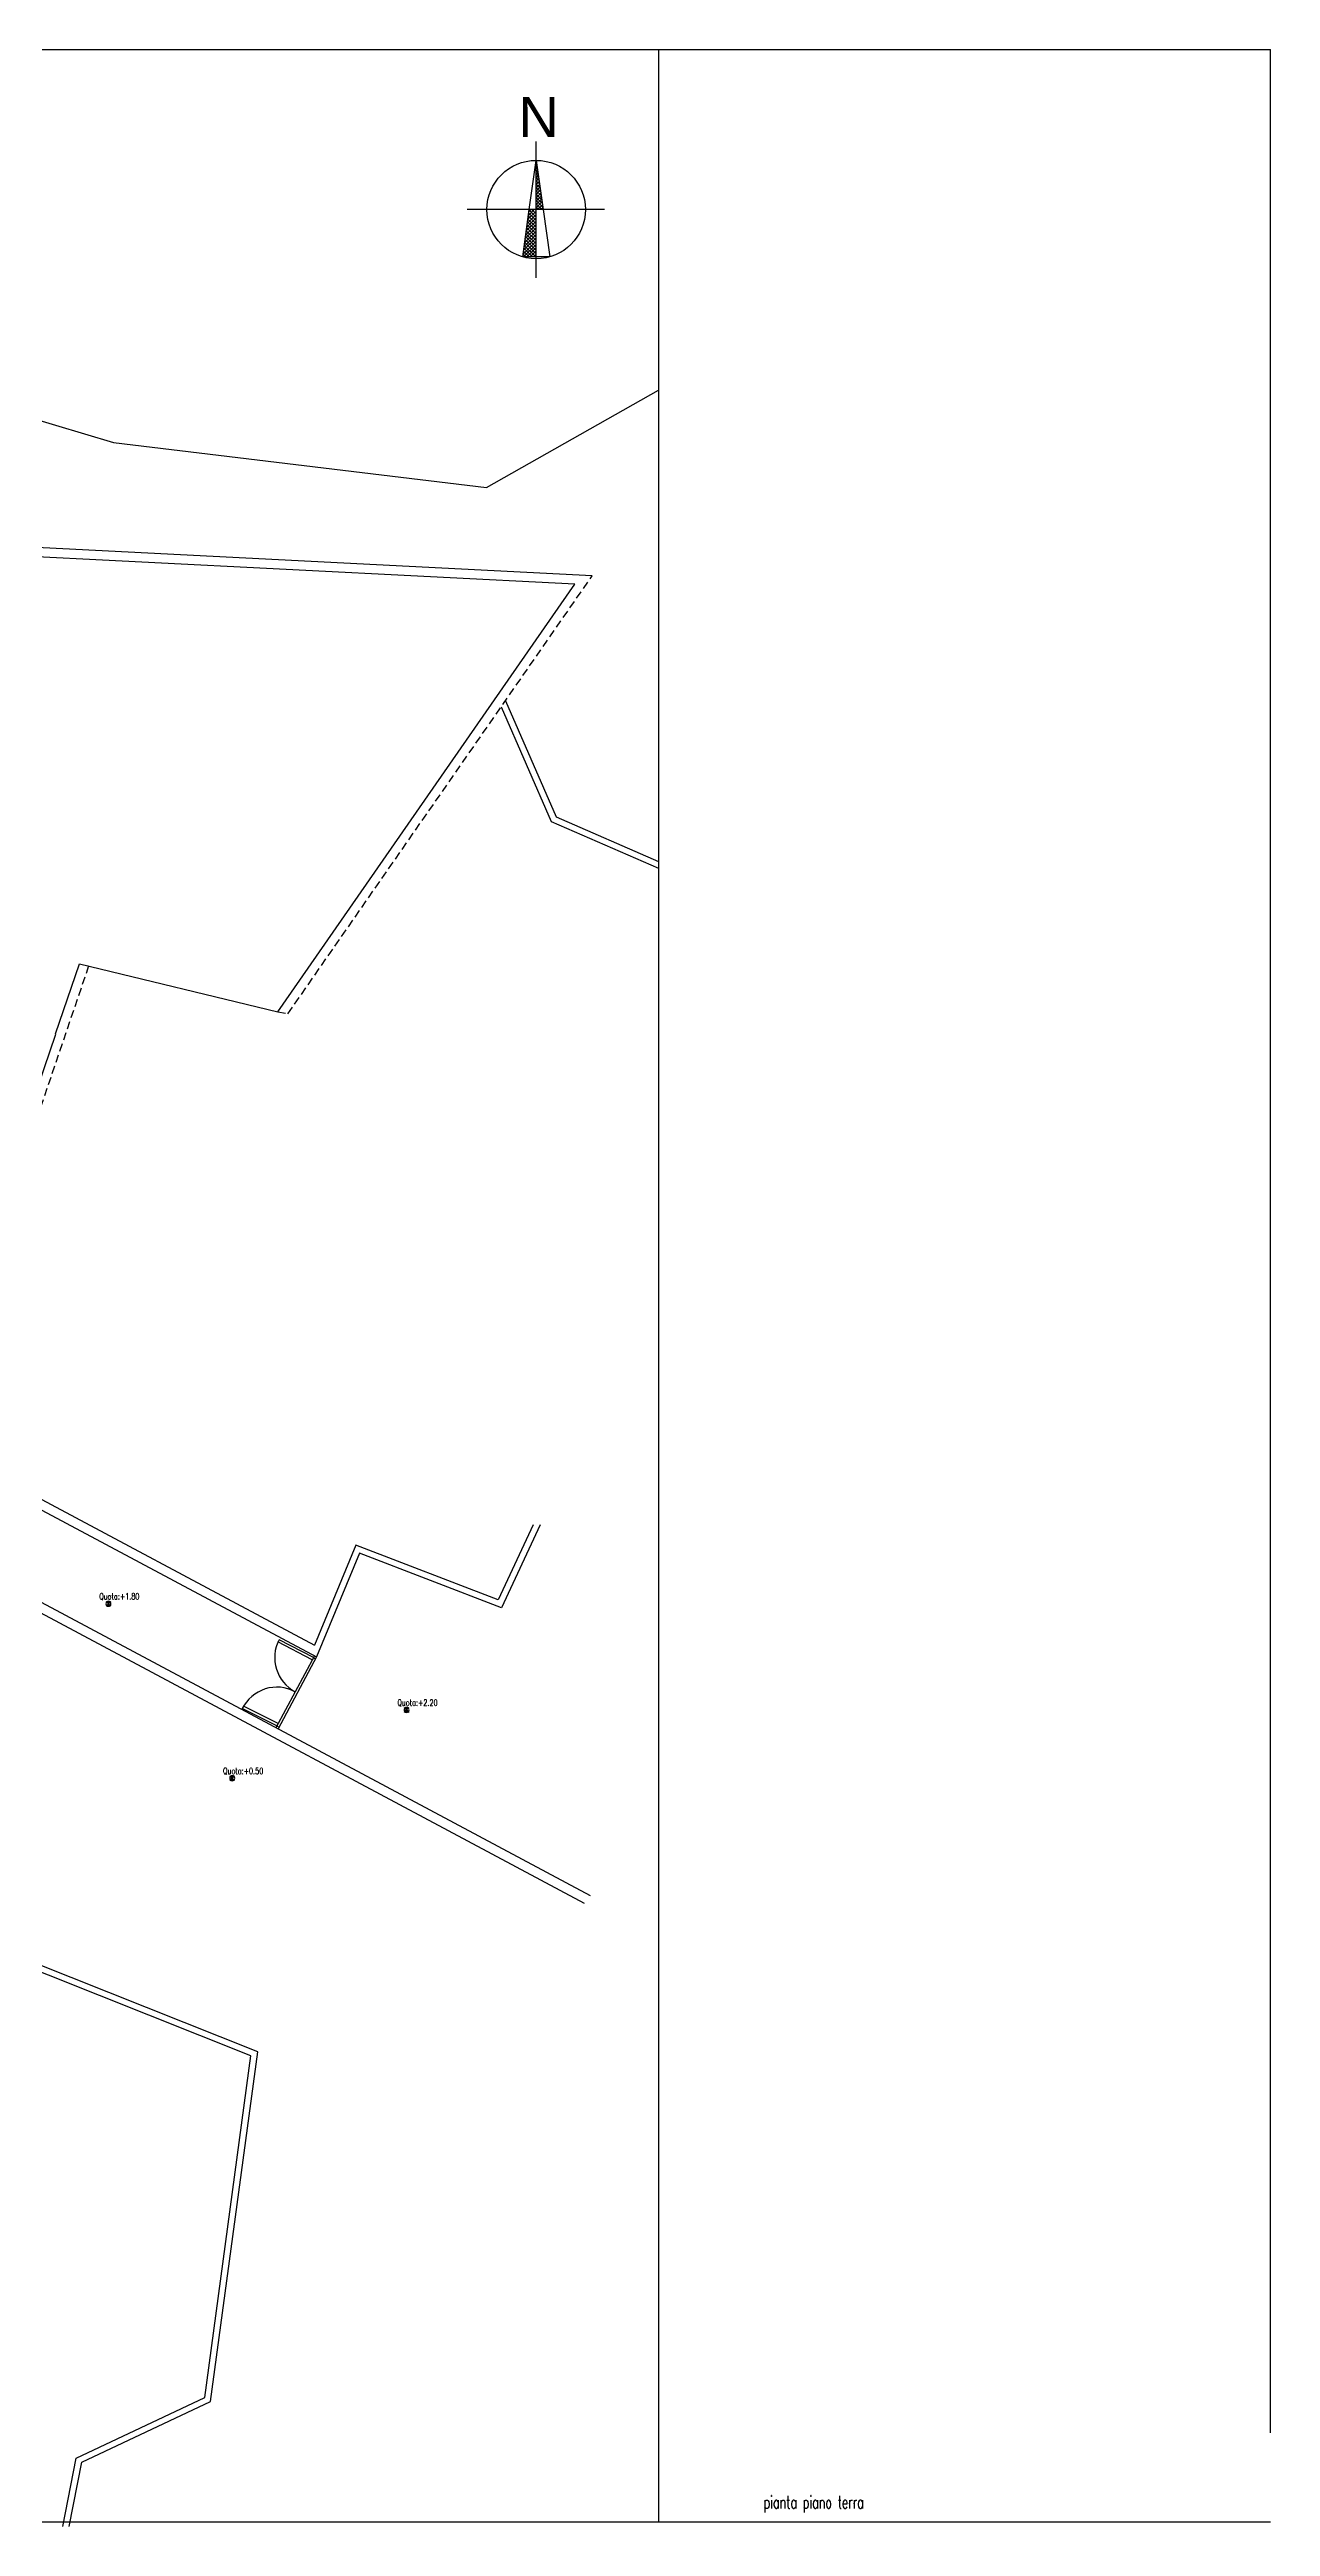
# Model space of a CAD drawing. Extents: x 152.8 to 248.8, y 69.3 to 148.3.
# Drawn here: x 210 to 248.8, y 69.3 to 148.3 of the extents above; entities that cross this region are included whole.
import ezdxf
from ezdxf.enums import TextEntityAlignment as Align

# ---------------------------------------------------------------- set-up
doc = ezdxf.new("R2010")
doc.units = 0
doc.linetypes.add('HIDDEN', pattern=[0.375, 0.25, -0.125])
doc.layers.get('0').update_dxf_attribs({"linetype": 'CONTINUOUS'})
for name, color, linetype in [('CAMPIT', 1, 'CONTINUOUS'), ('MURI------CAJ', 4, 'CONTINUOUS'), ('PLANIMETRIA', 1, 'CONTINUOUS'), ('PROIEZIONI', 2, 'HIDDEN'), ('QUOT-GEN--CAH', 2, 'CONTINUOUS'), ('SCAVI', 10, 'CONTINUOUS'), ('VISTE', 2, 'CONTINUOUS')]:
    doc.layers.add(name, color=color, linetype=linetype)
doc.styles.add('1', font='SIMPLEX', dxfattribs={"width": 0.65})
doc.styles.add('HEL', font='helvetic')

# ---------------------------------------------------------------- blocks, each defined once
blk = doc.blocks.new('NORD')
at = {"color": 2}
for p, q in [((2.975, -4.786), (2.975, -2.611)), ((4.062, -3.698), (1.878, -3.698))]:
    blk.add_line(p, q, dxfattribs=at)
for p, q in [((2.975, -3.698), (2.975, -2.915)), ((2.975, -3.698), (2.865, -3.698)), ((3.084, -3.698), (2.975, -3.698)), ((2.975, -4.432), (2.975, -3.698))]:
    blk.add_line(p, q)
at = {"color": 1}
for p, q in [((2.976, -2.92), (2.975, -2.919)), ((2.976, -2.925), (2.975, -2.926)), ((2.983, -2.971), (2.975, -2.979)), ((2.984, -2.982), (2.975, -2.972)), ((2.989, -3.018), (2.975, -3.032)), ((2.993, -3.043), (2.975, -3.025)), ((2.996, -3.064), (2.975, -3.085)), ((3.002, -3.105), (2.975, -3.078)), ((3.002, -3.111), (2.975, -3.138)), ((3.01, -3.167), (2.975, -3.131)), ((3.009, -3.157), (2.975, -3.191)), ((3.019, -3.228), (2.975, -3.185)), ((3.015, -3.204), (2.975, -3.244)), ((3.027, -3.29), (2.975, -3.238)), ((3.022, -3.25), (2.975, -3.297)), ((3.036, -3.352), (2.975, -3.291)), ((3.028, -3.297), (2.975, -3.35)), ((3.035, -3.343), (2.975, -3.403)), ((3.045, -3.413), (2.975, -3.344)), ((3.041, -3.39), (2.975, -3.456)), ((3.053, -3.475), (2.975, -3.397)), ((3.048, -3.436), (2.975, -3.509)), ((3.062, -3.537), (2.975, -3.45)), ((3.054, -3.483), (2.975, -3.562)), ((3.07, -3.598), (2.975, -3.503)), ((3.061, -3.53), (2.975, -3.615)), ((2.975, -3.934), (2.809, -4.099)), ((2.975, -3.881), (2.818, -4.038)), ((2.975, -3.828), (2.827, -3.976)), ((2.975, -4.086), (2.831, -3.942)), ((2.975, -3.775), (2.835, -3.914)), ((2.975, -4.033), (2.838, -3.896)), ((2.975, -3.722), (2.844, -3.853)), ((2.975, -3.98), (2.844, -3.849)), ((2.975, -3.927), (2.851, -3.803)), ((2.945, -3.698), (2.852, -3.791)), ((2.975, -3.874), (2.857, -3.756)), ((2.892, -3.698), (2.861, -3.729)), ((2.975, -3.821), (2.864, -3.71)), ((2.975, -3.768), (2.905, -3.698)), ((2.975, -3.715), (2.958, -3.698)), ((3.079, -3.66), (2.975, -3.556)), ((3.067, -3.576), (2.975, -3.668)), ((3.064, -3.698), (2.975, -3.609)), ((3.011, -3.698), (2.975, -3.662)), ((3.074, -3.623), (2.998, -3.698)), ((3.08, -3.669), (3.051, -3.698)), ((2.975, -4.199), (2.766, -4.408)), ((2.975, -4.146), (2.775, -4.346)), ((2.975, -4.252), (2.775, -4.452)), ((2.916, -4.452), (2.779, -4.315)), ((2.975, -4.093), (2.783, -4.284)), ((2.969, -4.452), (2.786, -4.268)), ((2.975, -4.04), (2.792, -4.223)), ((2.975, -4.404), (2.792, -4.222)), ((2.975, -4.351), (2.799, -4.175)), ((2.975, -3.987), (2.801, -4.161)), ((2.975, -4.298), (2.805, -4.129)), ((2.975, -4.245), (2.812, -4.082)), ((2.975, -4.192), (2.818, -4.035)), ((2.975, -4.139), (2.825, -3.989)), ((2.975, -4.305), (2.828, -4.452)), ((2.81, -4.452), (2.766, -4.408)), ((2.863, -4.452), (2.773, -4.361)), ((2.975, -4.358), (2.881, -4.452)), ((2.975, -4.411), (2.934, -4.452))]:
    blk.add_line(p, q, dxfattribs=at)
at = {"color": 2}
for points in [[(2.865, -3.698), (2.975, -2.915)], [(2.975, -2.915), (3.084, -3.698)], [(2.76, -4.452), (2.865, -3.698)], [(3.084, -3.698), (3.19, -4.452), (2.975, -4.452)], [(2.975, -4.452), (2.76, -4.452)]]:
    blk.add_lwpolyline(points, dxfattribs=at)
blk.add_circle((2.975, -3.698), 0.784, dxfattribs=at)
at = {"color": 2, "style": 'HEL'}
blk.add_text('N', height=0.638, dxfattribs=at).set_placement((3.013, -2.542), align=Align.CENTER)

msp = doc.modelspace()

# ---------------------------------------------------------------- linework, layer by layer
at = {"color": 3}
for p, q in [((229.34701, 98.04622), (229.34701, 69.47906)), ((245.78316, 69.47906), (232.54728, 69.47906))]:
    msp.add_line(p, q, dxfattribs=at)
for p, q in [((218.35969, 97.03934), (218.43025, 97.00165)), ((217.19593, 94.8611), (217.26649, 94.8234))]:
    msp.add_line(p, q)
at = {"layer": 'CAMPIT'}
for p, q in [((218.3904, 97.09684), (217.16521, 94.80361)), ((218.46096, 97.05914), (217.23577, 94.76591))]:
    msp.add_line(p, q, dxfattribs=at)
at = {"layer": 'MURI------CAJ'}
for p, q in [((226.68794, 131.24714), (203.93021, 132.40836)), ((217.22567, 117.62256), (226.68794, 131.24714)), ((210.13862, 116.9138), (210.90313, 119.15169)), ((210.90313, 119.15169), (217.22567, 117.62256)), ((210.13862, 116.90062), (205.81088, 104.15774))]:
    msp.add_line(p, q, dxfattribs=at)
at = {"layer": 'PLANIMETRIA', "color": 2}
for p, q in [((191.85159, 141.76851), (211.98861, 135.76518)), ((223.87154, 134.32602), (229.34701, 137.43114)), ((211.98861, 135.76518), (223.87154, 134.32602))]:
    msp.add_line(p, q, dxfattribs=at)
at = {"layer": 'PROIEZIONI'}
for p, q in [((217.5469, 117.55917), (227.24217, 131.51925)), ((211.19591, 119.08088), (205.1339, 101.2315)), ((217.22567, 117.62256), (217.5469, 117.55917))]:
    msp.add_line(p, q, dxfattribs=at)
at = {"layer": 'QUOT-GEN--CAH'}
for p, q in [((211.82897, 98.75448), (211.75318, 98.83026)), ((211.82897, 98.75448), (211.75318, 98.67869)), ((211.77174, 98.69682), (211.82918, 98.75427)), ((211.80599, 98.67656), (211.77852, 98.70403)), ((211.77968, 98.80376), (211.80919, 98.83327)), ((211.84039, 98.7659), (211.7841, 98.82219)), ((211.78551, 98.68584), (211.84155, 98.74189)), ((211.83391, 98.67339), (211.7909, 98.7164)), ((211.79206, 98.79139), (211.83607, 98.8354)), ((211.85277, 98.77827), (211.80049, 98.83055)), ((211.80219, 98.67778), (211.85393, 98.72952)), ((211.85464, 98.6774), (211.80327, 98.72878)), ((211.80443, 98.77901), (211.85637, 98.83095)), ((211.87152, 98.68527), (211.81565, 98.74115)), ((211.81681, 98.76664), (211.87295, 98.82278)), ((211.86514, 98.79065), (211.82052, 98.83527)), ((211.82265, 98.67349), (211.8663, 98.71714)), ((211.88545, 98.69609), (211.82802, 98.75352)), ((211.82897, 98.75448), (211.90476, 98.83026)), ((211.82897, 98.75448), (211.90476, 98.67869)), ((211.87752, 98.80302), (211.84681, 98.83373)), ((211.84989, 98.67598), (211.87868, 98.70477)), ((221.3277, 95.36894), (221.25192, 95.44473)), ((221.3277, 95.36894), (221.25192, 95.29315)), ((221.27047, 95.31129), (221.32791, 95.36873)), ((221.30472, 95.29102), (221.27725, 95.31849)), ((221.27841, 95.41823), (221.30792, 95.44773)), ((221.33913, 95.38036), (221.28283, 95.43666)), ((221.28424, 95.30031), (221.34029, 95.35635)), ((221.33264, 95.28785), (221.28963, 95.33087)), ((221.29079, 95.40585), (221.3348, 95.44986)), ((221.3515, 95.39274), (221.29922, 95.44502)), ((221.30092, 95.29224), (221.35266, 95.34398)), ((221.35338, 95.29187), (221.302, 95.34324)), ((221.30316, 95.39348), (221.3551, 95.44542)), ((221.37025, 95.29974), (221.31438, 95.35561)), ((221.31554, 95.3811), (221.37168, 95.43724)), ((221.36387, 95.40511), (221.31925, 95.44973)), ((221.32138, 95.28795), (221.36504, 95.33161)), ((221.38419, 95.31055), (221.32675, 95.36799)), ((221.3277, 95.36894), (221.40349, 95.44473)), ((221.3277, 95.36894), (221.40349, 95.29315)), ((221.37625, 95.41749), (221.34554, 95.44819)), ((221.34862, 95.29044), (221.37741, 95.31923)), ((215.77381, 93.19311), (215.69802, 93.2689)), ((215.77381, 93.19311), (215.69802, 93.11732)), ((215.71657, 93.13546), (215.77401, 93.1929)), ((215.72452, 93.2424), (215.75402, 93.2719)), ((215.78523, 93.20453), (215.72893, 93.26083)), ((215.73034, 93.12448), (215.78639, 93.18053)), ((215.77874, 93.11202), (215.73573, 93.15504)), ((215.73689, 93.23002), (215.7809, 93.27403)), ((215.7976, 93.21691), (215.74532, 93.26919)), ((215.74703, 93.11641), (215.79876, 93.16815)), ((215.79948, 93.11604), (215.74811, 93.16741)), ((215.74927, 93.21765), (215.8012, 93.26959)), ((215.81636, 93.12391), (215.76048, 93.17978)), ((215.76164, 93.20527), (215.81778, 93.26141)), ((215.80998, 93.22928), (215.76535, 93.2739)), ((215.76748, 93.11212), (215.81114, 93.15578)), ((215.83029, 93.13472), (215.77285, 93.19216)), ((215.77381, 93.19311), (215.84959, 93.2689)), ((215.77381, 93.19311), (215.84959, 93.11732)), ((215.82235, 93.24166), (215.79165, 93.27236)), ((215.75083, 93.11519), (215.72336, 93.14266)), ((215.79472, 93.11461), (215.82351, 93.1434))]:
    msp.add_line(p, q, dxfattribs=at)
for centre, start, end in [((211.82897, 98.75448), 135, 225), ((211.82897, 98.75448), 45, 135), ((211.82897, 98.75448), 225, 315), ((211.82897, 98.75448), 315, 45), ((221.3277, 95.36894), 135, 225), ((221.3277, 95.36894), 45, 135), ((221.3277, 95.36894), 225, 315), ((221.3277, 95.36894), 315, 45), ((215.77381, 93.19311), 135, 225), ((215.77381, 93.19311), 45, 135), ((215.77381, 93.19311), 315, 45), ((215.77381, 93.19311), 225, 315)]:
    msp.add_arc(centre, 0.08124, start, end, dxfattribs=at)
at = {"layer": 'SCAVI'}
for p, q in [((229.34701, 148.28894), (248.84709, 148.28894)), ((248.84709, 72.32906), (248.84709, 148.28894)), ((248.84709, 69.47906), (152.84927, 69.47906))]:
    msp.add_line(p, q, dxfattribs=at)
msp.add_lwpolyline([(152.84927, 69.47906), (152.84927, 148.28894), (229.34701, 148.28894), (229.34701, 69.47906)], dxfattribs=at)
at = {"layer": 'VISTE'}
for p, q in [((227.24217, 131.51925), (203.99441, 132.70547)), ((205.71311, 103.86985), (218.46096, 97.05914)), ((205.81088, 104.15774), (218.39856, 97.43261)), ((219.82325, 100.36481), (218.46096, 97.05914)), ((207.46691, 99.98505), (227.17133, 89.4577)), ((209.48983, 98.56415), (226.98623, 89.21646)), ((218.32282, 96.96835), (217.22695, 97.53743)), ((218.35969, 97.03934), (217.26382, 97.60843)), ((217.19593, 94.8611), (216.09147, 95.41332)), ((217.2317, 94.93265), (216.12725, 95.48488)), ((216.36708, 84.34931), (207.78026, 87.76333)), ((216.58617, 84.47743), (207.85415, 87.94918)), ((215.08204, 73.32446), (216.58617, 84.47743)), ((214.89837, 73.459), (216.36708, 84.34931)), ((210.80145, 71.52809), (214.89837, 73.459)), ((210.97833, 71.39036), (215.08204, 73.32446)), ((210.37537, 69.34622), (210.80145, 71.52809)), ((210.57914, 69.34622), (210.97833, 71.39036))]:
    msp.add_line(p, q, dxfattribs=at)
for points in [[(224.34213, 127.34352), (225.93611, 123.68666), (229.34701, 122.19563)], [(224.47617, 127.53653), (226.0881, 123.83849), (229.34701, 122.41391)], [(225.36263, 101.26544), (224.24572, 98.87953), (219.71273, 100.62154), (218.39856, 97.43261)], [(225.58346, 101.26544), (224.34787, 98.62602), (219.82325, 100.36481)]]:
    msp.add_lwpolyline(points, dxfattribs=at)
for centre, start, end in [((218.35969, 97.03934), 152.5570394, 241.8860399), ((217.19593, 94.8611), 61.8860399, 153.4349488)]:
    msp.add_arc(centre, 1.23482, start, end, dxfattribs=at)

# ---------------------------------------------------------------- block references
at = {"layer": 'MURI------CAJ', "xscale": 2, "yscale": 2, "zscale": 2}
msp.add_blockref('NORD', (219.50546, 150.58449), dxfattribs=at)

# ---------------------------------------------------------------- texts
at = {"color": 3, "style": '1', "width": 0.65}
msp.add_text('pianta piano terra', height=0.4, dxfattribs=at).set_placement((232.69702, 69.91951))
at = {"layer": 'QUOT-GEN--CAH', "style": '1', "width": 0.65}
for p in [(211.53518, 98.88785), (221.03392, 95.50232), (215.48002, 93.32649)]:
    msp.add_text('Quota:', height=0.2, dxfattribs=at).set_placement(p)
for tag, p in [('+1.80', (212.19244, 98.88785)), ('+2.20', (221.69117, 95.50232)), ('+0.50', (216.13728, 93.32649))]:
    msp.add_attdef(tag, p, '0.00', height=0.2, dxfattribs=at)

doc.saveas('drawing.dxf')
